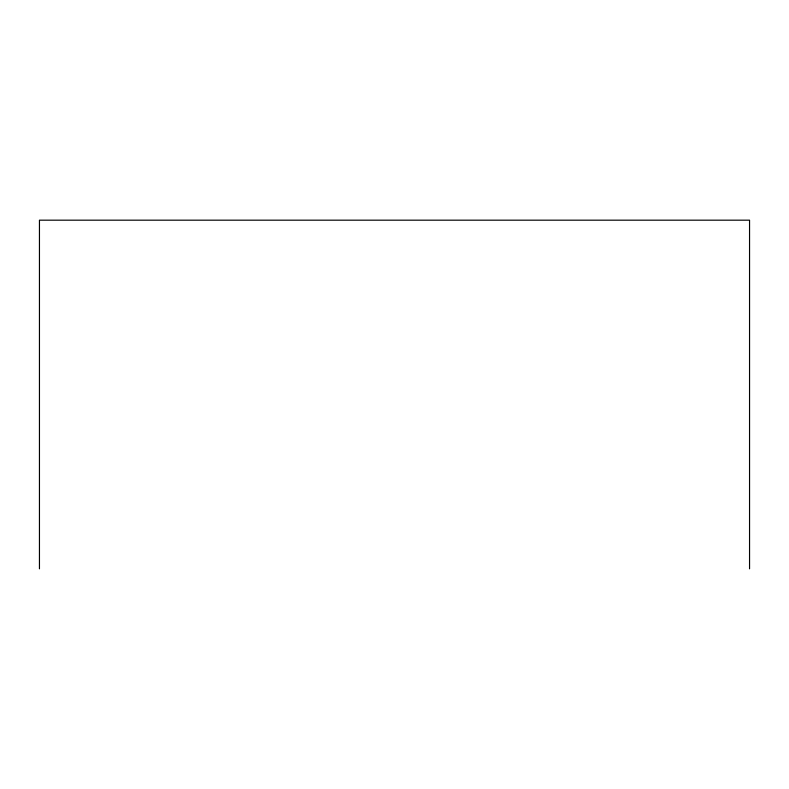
<?xml version="1.0" encoding="UTF-8"?>
<svg xmlns="http://www.w3.org/2000/svg" width="789" height="789" viewBox="0 0 789 789"><rect width="100%" height="100%" fill="white"/><g stroke="black" fill="none" stroke-linecap="round" stroke-linejoin="round"><path stroke-width="1.18" d="M749.55 568.82L749.55 220.18L39.45 220.18L39.45 568.82"/></g></svg>
